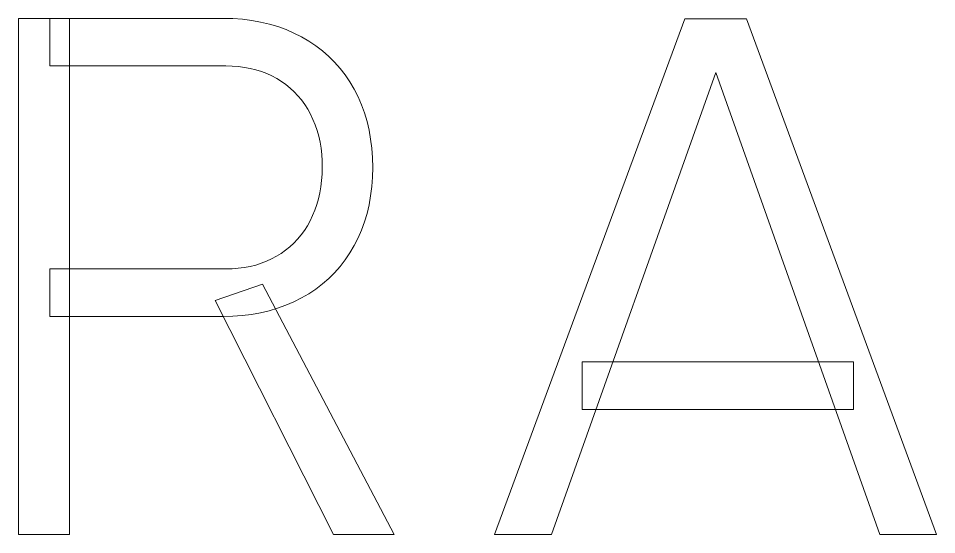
# Model space of a CAD drawing. Extents: x 47 to 362, y 46 to 259.
# Drawn here: x 294.12 to 299.39, y 110.34 to 113.3 of the extents above; entities that cross this region are included whole.
import ezdxf

# ---------------------------------------------------------------- set-up
doc = ezdxf.new("R2010")
doc.units = 0
doc.layers.add('CAM1', color=134, linetype='continuous')

msp = doc.modelspace()

# ---------------------------------------------------------------- linework, layer by layer
at = {"layer": 'CAM1', "linetype": 'continuous', "lineweight": 0}
for points in [[(294.1203, 113.3041), (294.4133, 113.3041), (294.4133, 110.3441), (294.1203, 110.3441), (294.1203, 113.3041)], [(294.3013, 111.8681), (295.3103, 111.8681), (295.3465, 111.8687), (295.3817, 111.8712), (295.4159, 111.8756), (295.4492, 111.8819), (295.4814, 111.89), (295.5127, 111.8999), (295.5429, 111.9115), (295.5721, 111.9249), (295.6003, 111.9401), (295.6003, 111.9401), (295.6273, 111.9568), (295.6529, 111.975), (295.6772, 111.9947), (295.7001, 112.0159), (295.7216, 112.0386), (295.7417, 112.0627), (295.7603, 112.0884), (295.7775, 112.1155), (295.7933, 112.1441), (295.7933, 112.1441), (295.8078, 112.1739), (295.8206, 112.2048), (295.8317, 112.2367), (295.8411, 112.2696), (295.8488, 112.3035), (295.8549, 112.3384), (295.8593, 112.3743), (295.8621, 112.4112), (295.8633, 112.4491), (295.8633, 112.4491), (295.8625, 112.4872), (295.86, 112.5242), (295.8559, 112.5601), (295.8501, 112.595), (295.8426, 112.6289), (295.8334, 112.6617), (295.8224, 112.6935), (295.8097, 112.7243), (295.7953, 112.7541), (295.7953, 112.7541), (295.7795, 112.783), (295.7623, 112.8103), (295.7437, 112.8361), (295.7236, 112.8604), (295.7021, 112.8831), (295.6792, 112.9044), (295.6549, 112.9241), (295.6293, 112.9423), (295.6023, 112.9591), (295.6023, 112.9591), (295.5741, 112.9742), (295.5448, 112.9875), (295.5144, 112.9991), (295.4829, 113.0089), (295.4504, 113.0169), (295.4169, 113.0231), (295.3823, 113.0275), (295.3468, 113.0302), (295.3103, 113.0311), (294.3013, 113.0311), (294.3013, 113.3041), (295.2943, 113.3041), (295.3505, 113.3027), (295.4052, 113.2988), (295.4583, 113.2921), (295.5098, 113.2829), (295.5598, 113.2711), (295.6083, 113.2567), (295.6552, 113.2397), (295.7005, 113.2201), (295.7443, 113.1981), (295.7443, 113.1981), (295.7865, 113.1733), (295.8265, 113.1464), (295.8644, 113.1174), (295.9, 113.0862), (295.9335, 113.0529), (295.9649, 113.0174), (295.9941, 112.9798), (296.0212, 112.94), (296.0463, 112.8981), (296.0463, 112.8981), (296.0686, 112.854), (296.0883, 112.8086), (296.1053, 112.7617), (296.1197, 112.7133), (296.1315, 112.6635), (296.1406, 112.6121), (296.1471, 112.5593), (296.151, 112.505), (296.1523, 112.4491), (296.1523, 112.4491), (296.151, 112.3934), (296.1471, 112.3392), (296.1406, 112.2865), (296.1315, 112.2352), (296.1197, 112.1853), (296.1053, 112.137), (296.0883, 112.0902), (296.0686, 112.0449), (296.0463, 112.0011), (296.0463, 112.0011), (296.0212, 111.9589), (295.9941, 111.9189), (295.9648, 111.8811), (295.9334, 111.8455), (295.8998, 111.8122), (295.8641, 111.7811), (295.8261, 111.7522), (295.7858, 111.7255), (295.7433, 111.7011), (295.7433, 111.7011), (295.6992, 111.6787), (295.6537, 111.6591), (295.6067, 111.642), (295.5582, 111.6277), (295.5083, 111.6159), (295.4569, 111.6068), (295.4041, 111.6003), (295.3499, 111.5964), (295.2943, 111.5951), (294.3013, 111.5951), (294.3013, 111.8681)], [(297.9423, 113.3021), (298.2963, 113.3021), (299.3863, 110.3441), (299.0603, 110.3441), (298.1193, 112.9941), (297.1773, 110.3441), (296.8513, 110.3441), (297.9423, 113.3021)], [(295.2493, 111.6871), (295.5203, 111.7801), (296.2763, 110.3441), (295.9273, 110.3441), (295.2493, 111.6871)], [(297.3543, 111.3351), (298.9103, 111.3351), (298.9103, 111.0621), (297.3543, 111.0621), (297.3543, 111.3351)]]:
    msp.add_lwpolyline(points, close=True, dxfattribs=at)

doc.saveas('drawing.dxf')
